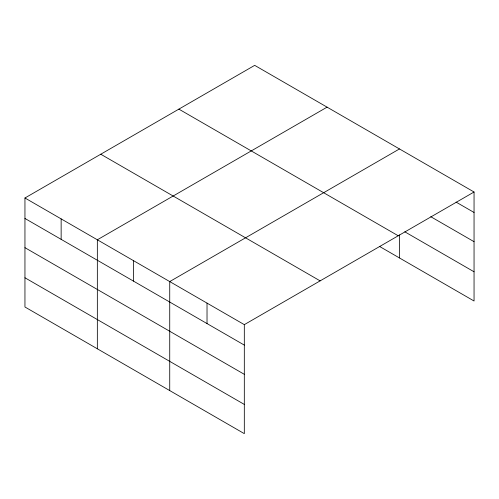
<?xml version="1.0" encoding="UTF-8"?>
<svg xmlns="http://www.w3.org/2000/svg" width="499" height="499" viewBox="0 0 499 499"><rect width="100%" height="100%" fill="white"/><g stroke="black" fill="none" stroke-linecap="round" stroke-linejoin="round"><path stroke-width="0.75" d="M244.317 374.325L244.317 324.643L24.95 197.991L24.95 306.997L244.317 433.643L244.317 374.325L24.95 247.672M379.359 246.338L474.05 301.009L474.05 192.003L254.683 65.357L24.95 197.991M327.076 107.148L97.342 239.788L97.342 348.789M399.468 148.945L169.729 281.579L169.729 390.586M244.317 324.643L474.05 192.003M456.067 202.089L474.05 212.468M430.762 216.697L474.05 241.684M404.795 231.804L474.05 271.787M178.873 109.125L398.239 235.778M100.761 154.222L320.127 280.875M24.95 218.456L244.317 345.102M24.95 277.775L244.317 404.427M399.468 234.879L399.468 257.946M207.023 303.111L207.023 323.577M133.539 260.684L133.539 281.149M61.146 218.893L61.146 239.352"/></g></svg>
